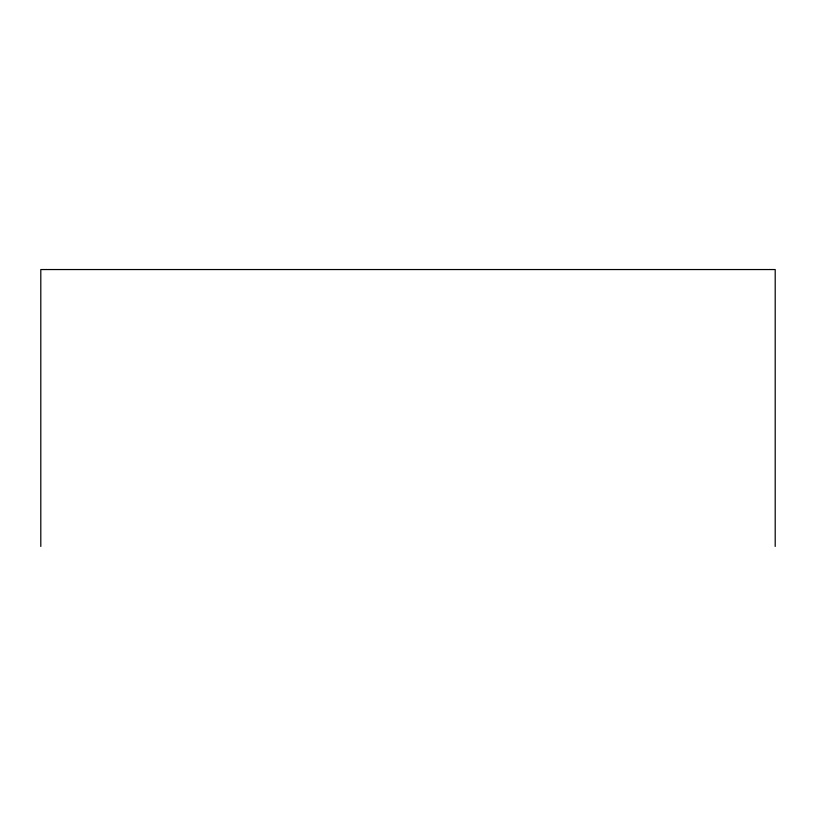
<?xml version="1.0" encoding="UTF-8"?>
<svg xmlns="http://www.w3.org/2000/svg" width="816" height="816" viewBox="0 0 816 816"><rect width="100%" height="100%" fill="white"/><g stroke="black" fill="none" stroke-linecap="round" stroke-linejoin="round"><path stroke-width="1.22" d="M775.2 546.455L775.2 269.545L40.8 269.545L40.8 546.455"/></g></svg>
